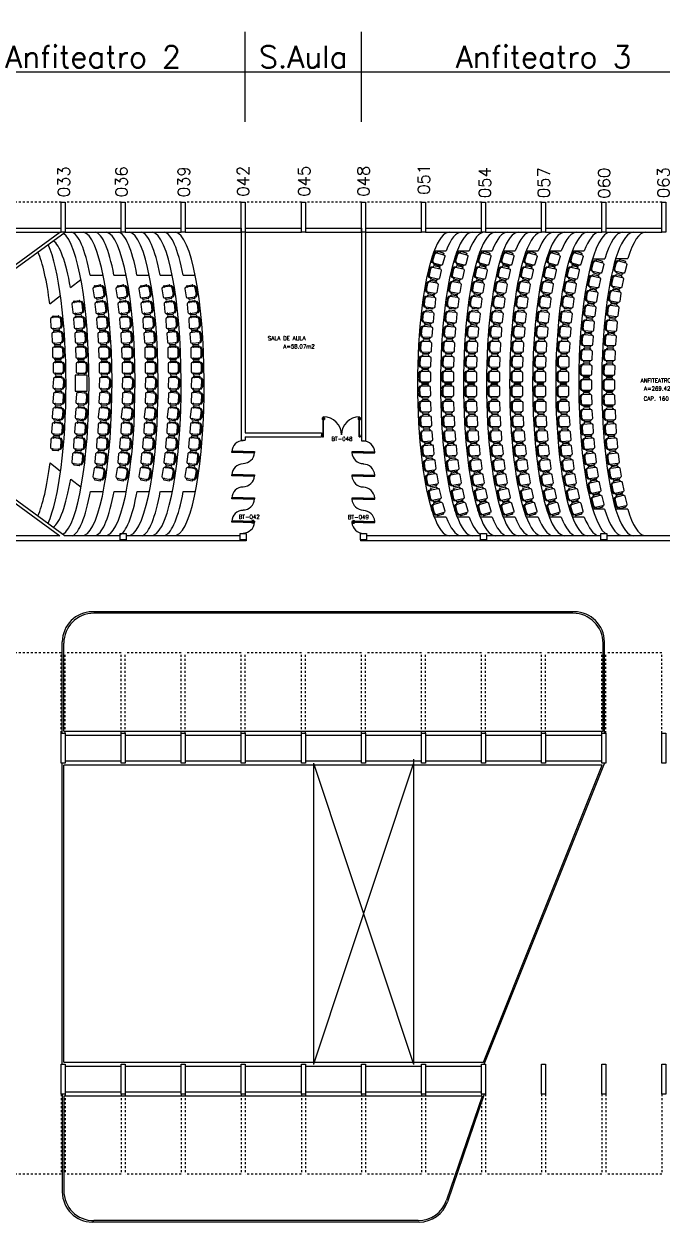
# Model space of a CAD drawing. Extents: x -250 to -5, y 354 to 449.
# Drawn here: x -205.5 to -173.7, y 388.5 to 448.3 of the extents above; entities that cross this region are included whole.
import ezdxf
from ezdxf.enums import TextEntityAlignment as Align

# ---------------------------------------------------------------- set-up
doc = ezdxf.new("R2010")
doc.units = 0
doc.header["$LTSCALE"] = 0.02
doc.header["$MEASUREMENT"] = 0
doc.header["$PDMODE"] = 98
doc.linetypes.add('HIDDEN2', pattern=[0.1875, 0.125, -0.0625])
doc.layers.get('0').update_dxf_attribs({"linetype": 'CONTINUOUS'})
doc.layers.get('DEFPOINTS').update_dxf_attribs({"linetype": 'CONTINUOUS'})
for name, color, linetype in [('ALV', 2, 'CONTINUOUS'), ('ESQ', 2, 'CONTINUOUS'), ('ESTR', 3, 'CONTINUOUS'), ('LAYOUT-ANF', 1, 'CONTINUOUS'), ('NOPILAR1', 2, 'CONTINUOUS'), ('PISO', 1, 'CONTINUOUS'), ('PROJ', 1, 'HIDDEN2'), ('TEXTO', 2, 'CONTINUOUS'), ('TEXTO-CENTRO-CUSTO', 2, 'CONTINUOUS'), ('TEXTO-ENDEREÇO', 2, 'CONTINUOUS'), ('ÁREA', 2, 'CONTINUOUS')]:
    doc.layers.add(name, color=color, linetype=linetype)
doc.styles.add('1', font='romans.shx')
doc.styles.add('NOPILAR', font='simplex.shx', dxfattribs={"height": 0.6})
doc.styles.add('UNB-100', font='simplex.shx', dxfattribs={"height": 0.2})
doc.styles.add('UNB-100-1', font='simplex.shx', dxfattribs={"height": 0.2})
doc.dimstyles.new('1-600', dxfattribs={"dimtxt": 1.1, "dimasz": 2.5, "dimexe": 2, "dimexo": 4, "dimgap": 0.2, "dimtad": 1, "dimdec": 0, "dimzin": 4, "dimdsep": 46, "dimlunit": 6, "dimtxsty": '1', "dimblk1": 'NONE', "dimblk2": 'NONE', "dimsah": 1, "dimcen": 0, "dimclrd": 2, "dimclre": 2, "dimclrt": 2, "dimadec": 0, "dimazin": 0, "dimtfac": 1, "dimtdec": 0, "dimtmove": 2, "dimatfit": 3, "dimldrblk": 'NONE', "dimfxl": 0, "dimtolj": 1, "dimtzin": 0, "dimarcsym": 0})

# ---------------------------------------------------------------- blocks, each defined once
blk = doc.blocks.new('PILB-TTS')
blk.add_lwpolyline([(-0.3, 0.306), (0, 0.306), (0, 0), (-0.3, 0)], close=True)
blk = doc.blocks.new('PTDP-TTS')
at = {"color": 2}
for p, q in [((0.084, 0.9), (0.115, 0.9)), ((0.084, -0.1), (0.084, 0.9)), ((0.114, -0.1), (0.114, 0.9)), ((1.884, 0.9), (1.914, 0.9)), ((1.884, -0.1), (1.884, 0.9)), ((1.914, -0.1), (1.914, 0.9)), ((0.084, -0.1), (0.115, -0.1)), ((1.885, -0.101), (1.915, -0.101))]:
    blk.add_line(p, q, dxfattribs=at)
at = {"color": 1}
for centre, radius, start, end in [((0.114, 0.006), 0.892, 0, 90), ((1.899, 0.006), 0.892, 90, 180), ((0.098, 0), 0.098, 180, 270), ((1.896, -0.001), 0.0991, 271.7192, 0)]:
    blk.add_arc(centre, radius, start, end, dxfattribs=at)
at = {"layer": 'ESQ', "color": 1}
for p, q in [((0.044, 0.86), (0.044, 0.77)), ((0.044, 0.86), (0.084, 0.86)), ((0.054, 0.77), (0.044, 0.77)), ((0.054, 0.85), (0.054, 0.77)), ((0.054, 0.85), (0.084, 0.85)), ((0.154, 0.86), (0.114, 0.86)), ((0.144, 0.85), (0.114, 0.85)), ((0.144, 0.85), (0.144, 0.77)), ((0.144, 0.77), (0.154, 0.77)), ((0.154, 0.86), (0.154, 0.77))]:
    blk.add_line(p, q, dxfattribs=at)
blk = doc.blocks.new('*D48')
at = {"color": 2, "linetype": 'ByBlock', "transparency": 16777216}
for p, q in [((-199.088, 433.655), (-199.088, 438.155)), ((-183.888, 433.655), (-183.888, 438.155)), ((-199.088, 436.155), (-183.888, 436.155))]:
    blk.add_line(p, q, dxfattribs=at)
at = {"layer": 'DEFPOINTS', "color": 0, "linetype": 'ByBlock', "transparency": 16777216}
for p in [(-183.888, 436.155), (-199.088, 429.655), (-183.888, 429.655)]:
    blk.add_point(p, dxfattribs=at)
at = {"color": 2, "linetype": 'ByBlock', "transparency": 16777216, "insert": (-191.488, 436.905), "char_height": 1.1, "attachment_point": 5, "style": '1'}
blk.add_mtext('\\A1;Anfiteatro 2', dxfattribs=at)
blk = doc.blocks.new('_NONE')
at = {"color": 0, "linetype": 'ByBlock'}
blk.add_circle((0, 0), 0.25, dxfattribs=at)
blk = doc.blocks.new('*D47')
at = {"color": 2, "linetype": 'ByBlock', "transparency": 16777216}
for p, q in [((-178.088, 433.655), (-178.088, 438.155)), ((-159.888, 433.655), (-159.888, 438.155)), ((-178.088, 436.155), (-159.888, 436.155))]:
    blk.add_line(p, q, dxfattribs=at)
at = {"layer": 'DEFPOINTS', "color": 0, "linetype": 'ByBlock', "transparency": 16777216}
for p in [(-159.888, 436.155), (-178.088, 429.655), (-159.888, 429.655)]:
    blk.add_point(p, dxfattribs=at)
at = {"color": 2, "linetype": 'ByBlock', "transparency": 16777216, "insert": (-168.988, 436.905), "char_height": 1.1, "attachment_point": 5, "style": '1'}
blk.add_mtext('\\A1;Anfiteatro 3', dxfattribs=at)
blk = doc.blocks.new('*D46')
at = {"color": 2, "linetype": 'ByBlock', "transparency": 16777216}
for p, q in [((-183.888, 433.655), (-183.888, 438.155)), ((-178.088, 433.655), (-178.088, 438.155)), ((-183.888, 436.155), (-178.088, 436.155))]:
    blk.add_line(p, q, dxfattribs=at)
at = {"layer": 'DEFPOINTS', "color": 0, "linetype": 'ByBlock', "transparency": 16777216}
for p in [(-178.088, 436.155), (-183.888, 429.655), (-178.088, 429.655)]:
    blk.add_point(p, dxfattribs=at)
at = {"color": 2, "linetype": 'ByBlock', "transparency": 16777216, "insert": (-180.988, 436.905), "char_height": 1.1, "attachment_point": 5, "style": '1'}
blk.add_mtext('\\A1;S.Aula', dxfattribs=at)
blk = doc.blocks.new('CHAIR7')
for p, q in [((0, 9), (0, -9)), ((20, 12), (3, 12)), ((5.125, 15.041986), (17.875, 15.041986)), ((23, -7.440115), (23, 7.440115)), ((3, -12), (20, -12)), ((5.125, -15), (17.875, -15))]:
    blk.add_line(p, q)
for centre, radius, start, end in [((3, 9), 3, 90, 180), ((5.5625, 13.541986), 1.5625, 73.739795, 286.260205), ((17.4375, 13.541986), 1.5625, 253.739795, 106.260205), ((20, 9), 3, 62.415559, 90), ((22.344677, 11.120498), 1.096801, 53.309935, 212.027413), ((4.823592, 0), 19.640192, 327.575753, 32.424247), ((7, 0), 20, 323.130102, 36.869898), ((3, -9), 3, 180, 270), ((5.5625, -13.5), 1.5625, 73.739795, 286.260205), ((17.4375, -13.5), 1.5625, 253.739795, 106.260205), ((20, -9), 3, 270, 297.584441), ((22.344677, -11.120498), 1.096801, 147.972587, 306.690065)]:
    blk.add_arc(centre, radius, start, end)

msp = doc.modelspace()

# ---------------------------------------------------------------- linework, layer by layer
at = {"layer": 'ALV'}
for p, q in [((-206.998, 435.538), (-203.75, 437.903)), ((-206.917, 435.411), (-203.496, 437.903)), ((-206.496, 438.103), (-203.696, 438.103)), ((-206.496, 437.903), (-203.696, 437.903)), ((-203.496, 438.103), (-200.696, 438.103)), ((-203.496, 437.903), (-200.696, 437.903)), ((-200.496, 438.103), (-197.696, 438.103)), ((-200.496, 437.903), (-197.696, 437.903)), ((-197.496, 438.103), (-194.696, 438.103)), ((-197.496, 437.903), (-194.696, 437.903)), ((-194.696, 438.103), (-194.696, 427.522)), ((-194.496, 438.103), (-194.496, 427.89)), ((-194.496, 438.103), (-191.696, 438.103)), ((-194.496, 437.903), (-191.696, 437.903)), ((-191.496, 438.103), (-188.696, 438.103)), ((-191.496, 437.903), (-188.696, 437.903)), ((-188.696, 438.103), (-188.696, 427.496)), ((-188.496, 438.103), (-188.496, 427.496)), ((-188.496, 438.103), (-185.696, 438.103)), ((-188.496, 437.903), (-185.696, 437.903)), ((-185.496, 438.103), (-182.696, 438.103)), ((-185.496, 437.903), (-182.696, 437.903)), ((-182.496, 438.103), (-179.696, 438.103)), ((-182.496, 437.903), (-179.696, 437.903)), ((-179.496, 438.103), (-176.696, 438.103)), ((-179.496, 437.903), (-176.696, 437.903)), ((-176.496, 438.103), (-173.696, 438.103)), ((-176.496, 437.903), (-173.696, 437.903)), ((-194.7, 427.52), (-194.5, 427.52)), ((-194.496, 427.89), (-190.683, 427.89)), ((-194.496, 427.69), (-194.496, 427.522)), ((-194.496, 427.69), (-190.683, 427.69)), ((-190.683, 427.89), (-190.683, 427.69)), ((-188.696, 427.496), (-188.496, 427.496)), ((-206.976, 425.112), (-203.75, 422.763)), ((-206.891, 425.236), (-203.496, 422.763)), ((-203.75, 422.763), (-206.446, 422.763)), ((-200.746, 422.763), (-203.496, 422.763)), ((-194.746, 422.763), (-200.446, 422.763)), ((-182.746, 422.763), (-188.446, 422.763)), ((-176.746, 422.763), (-182.446, 422.763)), ((-170.746, 422.763), (-176.446, 422.763)), ((-200.595, 422.513), (-206.594, 422.513)), ((-194.446, 422.513), (-200.594, 422.513)), ((-194.446, 422.562), (-194.446, 422.513)), ((-188.746, 422.562), (-188.746, 422.513)), ((-182.595, 422.513), (-188.746, 422.513)), ((-176.595, 422.513), (-182.594, 422.513)), ((-170.595, 422.513), (-176.594, 422.513))]:
    msp.add_line(p, q, dxfattribs=at)
at = {"layer": 'ESQ'}
for p, q in [((-188.853, 428.65), (-188.813, 428.65)), ((-188.853, 428.65), (-188.853, 428.56)), ((-188.843, 428.64), (-188.813, 428.64)), ((-188.843, 428.64), (-188.843, 428.56)), ((-188.743, 428.65), (-188.783, 428.65)), ((-188.753, 428.64), (-188.783, 428.64)), ((-188.753, 428.64), (-188.753, 428.56)), ((-188.743, 428.65), (-188.743, 428.56)), ((-188.843, 428.56), (-188.853, 428.56)), ((-188.753, 428.56), (-188.743, 428.56)), ((-194.601, 426.96), (-195.171, 426.96)), ((-195.171, 426.91), (-195.171, 426.96)), ((-194.601, 426.91), (-195.171, 426.91)), ((-194.604, 426.961), (-194.034, 426.961)), ((-194.604, 426.911), (-194.034, 426.911)), ((-194.034, 426.961), (-194.034, 426.911)), ((-188.599, 426.95), (-189.169, 426.95)), ((-189.169, 426.95), (-189.169, 426.9)), ((-188.599, 426.9), (-189.169, 426.9)), ((-188.602, 426.949), (-188.032, 426.949)), ((-188.602, 426.899), (-188.032, 426.899)), ((-188.032, 426.899), (-188.032, 426.949)), ((-195.171, 425.749), (-195.171, 425.8)), ((-194.601, 425.799), (-195.171, 425.799)), ((-194.601, 425.749), (-195.171, 425.749)), ((-194.604, 425.801), (-194.034, 425.801)), ((-194.604, 425.751), (-194.034, 425.751)), ((-194.034, 425.801), (-194.034, 425.751)), ((-188.599, 425.789), (-189.169, 425.789)), ((-189.169, 425.789), (-189.169, 425.739)), ((-188.599, 425.739), (-189.169, 425.739)), ((-188.602, 425.788), (-188.032, 425.788)), ((-188.602, 425.738), (-188.032, 425.738)), ((-188.032, 425.738), (-188.032, 425.788)), ((-195.171, 424.593), (-195.171, 424.643)), ((-194.601, 424.643), (-195.171, 424.643)), ((-194.601, 424.593), (-195.171, 424.593)), ((-194.604, 424.644), (-194.034, 424.644)), ((-194.604, 424.594), (-194.034, 424.594)), ((-194.034, 424.644), (-194.034, 424.594)), ((-188.599, 424.633), (-189.169, 424.633)), ((-189.169, 424.633), (-189.169, 424.583)), ((-188.599, 424.583), (-189.169, 424.583)), ((-188.602, 424.631), (-188.032, 424.631)), ((-188.602, 424.581), (-188.032, 424.581)), ((-188.032, 424.581), (-188.032, 424.631)), ((-195.171, 423.433), (-195.171, 423.483)), ((-194.601, 423.483), (-195.171, 423.483)), ((-194.601, 423.433), (-195.171, 423.433)), ((-194.604, 423.485), (-194.034, 423.485)), ((-194.604, 423.435), (-194.034, 423.435)), ((-194.074, 423.525), (-194.164, 423.525)), ((-194.164, 423.515), (-194.164, 423.524)), ((-194.084, 423.515), (-194.164, 423.515)), ((-194.084, 423.404), (-194.164, 423.404)), ((-194.164, 423.404), (-194.164, 423.395)), ((-194.074, 423.394), (-194.164, 423.394)), ((-194.084, 423.515), (-194.084, 423.485)), ((-194.084, 423.404), (-194.084, 423.435)), ((-194.074, 423.525), (-194.074, 423.485)), ((-194.074, 423.394), (-194.074, 423.435)), ((-194.034, 423.485), (-194.034, 423.435)), ((-188.599, 423.473), (-189.169, 423.473)), ((-189.169, 423.473), (-189.169, 423.423)), ((-188.599, 423.423), (-189.169, 423.423)), ((-189.13, 423.513), (-189.13, 423.473)), ((-189.13, 423.513), (-189.04, 423.513)), ((-189.13, 423.383), (-189.13, 423.423)), ((-189.13, 423.383), (-189.04, 423.383)), ((-189.12, 423.503), (-189.12, 423.473)), ((-189.12, 423.503), (-189.04, 423.503)), ((-189.12, 423.393), (-189.12, 423.423)), ((-189.12, 423.393), (-189.04, 423.393)), ((-189.04, 423.503), (-189.04, 423.513)), ((-189.04, 423.393), (-189.04, 423.383)), ((-188.602, 423.472), (-188.032, 423.472)), ((-188.602, 423.422), (-188.032, 423.422)), ((-188.032, 423.422), (-188.032, 423.472))]:
    msp.add_line(p, q, dxfattribs=at)
for centre, radius, start, end in [((-194.601, 426.934), 0.569, 89.24317, 179.24317), ((-188.602, 426.923), 0.569, 0.75683, 90.75683), ((-194.605, 426.938), 0.571, 269.72032, 357.27387), ((-188.598, 426.927), 0.571, 182.72613, 270.27968), ((-194.6, 425.772), 0.571, 89.72032, 177.27387), ((-188.604, 425.761), 0.571, 2.72613, 90.27968), ((-194.605, 425.778), 0.571, 269.72032, 357.27387), ((-188.598, 425.766), 0.571, 182.72613, 270.27968), ((-194.6, 424.616), 0.571, 89.72032, 177.27387), ((-188.604, 424.604), 0.571, 2.72613, 90.27968), ((-194.605, 424.621), 0.571, 269.72032, 357.27387), ((-188.598, 424.61), 0.571, 182.72613, 270.27968), ((-194.6, 423.456), 0.571, 89.72032, 177.27387), ((-188.604, 423.445), 0.571, 2.72613, 90.27968), ((-194.605, 423.462), 0.571, 269.72032, 357.27387), ((-188.598, 423.45), 0.571, 182.72613, 270.27968)]:
    msp.add_arc(centre, radius, start, end, dxfattribs=at)
at = {"layer": 'ESTR'}
for points in [[(-203.496, 439.403), (-203.496, 437.903), (-203.696, 437.903), (-203.696, 439.403)], [(-200.496, 439.403), (-200.496, 437.903), (-200.696, 437.903), (-200.696, 439.403)], [(-197.496, 439.403), (-197.496, 437.903), (-197.696, 437.903), (-197.696, 439.403)], [(-194.496, 439.403), (-194.496, 437.903), (-194.696, 437.903), (-194.696, 439.403)], [(-191.496, 439.403), (-191.496, 437.903), (-191.696, 437.903), (-191.696, 439.403)], [(-188.496, 439.403), (-188.496, 437.903), (-188.696, 437.903), (-188.696, 439.403)], [(-185.496, 439.403), (-185.496, 437.903), (-185.696, 437.903), (-185.696, 439.403)], [(-182.496, 439.403), (-182.496, 437.903), (-182.696, 437.903), (-182.696, 439.403)], [(-179.496, 439.403), (-179.496, 437.903), (-179.696, 437.903), (-179.696, 439.403)], [(-176.496, 439.403), (-176.496, 437.903), (-176.696, 437.903), (-176.696, 439.403)], [(-173.496, 439.403), (-173.496, 437.903), (-173.696, 437.903), (-173.696, 439.403)], [(-203.496, 412.912), (-203.496, 411.412), (-203.696, 411.412), (-203.696, 412.912)], [(-200.496, 412.912), (-200.496, 411.412), (-200.696, 411.412), (-200.696, 412.912)], [(-197.496, 412.912), (-197.496, 411.412), (-197.696, 411.412), (-197.696, 412.912)], [(-194.496, 412.912), (-194.496, 411.412), (-194.696, 411.412), (-194.696, 412.912)], [(-191.496, 412.912), (-191.496, 411.412), (-191.696, 411.412), (-191.696, 412.912)], [(-188.496, 412.912), (-188.496, 411.412), (-188.696, 411.412), (-188.696, 412.912)], [(-185.496, 412.912), (-185.496, 411.412), (-185.696, 411.412), (-185.696, 412.912)], [(-182.496, 412.912), (-182.496, 411.412), (-182.696, 411.412), (-182.696, 412.912)], [(-179.496, 412.912), (-179.496, 411.412), (-179.696, 411.412), (-179.696, 412.912)], [(-176.496, 412.912), (-176.496, 411.412), (-176.696, 411.412), (-176.696, 412.912)], [(-173.496, 412.912), (-173.496, 411.412), (-173.696, 411.412), (-173.696, 412.912)], [(-203.496, 396.402), (-203.496, 394.902), (-203.696, 394.902), (-203.696, 396.402)], [(-200.496, 396.402), (-200.496, 394.902), (-200.696, 394.902), (-200.696, 396.402)], [(-197.496, 396.402), (-197.496, 394.902), (-197.696, 394.902), (-197.696, 396.402)], [(-194.496, 396.402), (-194.496, 394.902), (-194.696, 394.902), (-194.696, 396.402)], [(-191.496, 396.402), (-191.496, 394.902), (-191.696, 394.902), (-191.696, 396.402)], [(-188.496, 396.402), (-188.496, 394.902), (-188.696, 394.902), (-188.696, 396.402)], [(-185.496, 396.402), (-185.496, 394.902), (-185.696, 394.902), (-185.696, 396.402)], [(-182.496, 396.402), (-182.496, 394.902), (-182.696, 394.902), (-182.696, 396.402)], [(-179.496, 396.402), (-179.496, 394.902), (-179.696, 394.902), (-179.696, 396.402)], [(-176.496, 396.402), (-176.496, 394.902), (-176.696, 394.902), (-176.696, 396.402)], [(-173.496, 396.402), (-173.496, 394.902), (-173.696, 394.902), (-173.696, 396.402)]]:
    msp.add_lwpolyline(points, close=True, dxfattribs=at)
at = {"layer": 'LAYOUT-ANF'}
for p, q in [((-185.066, 436.969), (-184.466, 436.969)), ((-183.916, 436.969), (-183.316, 436.969)), ((-182.766, 436.969), (-182.166, 436.969)), ((-181.616, 436.969), (-181.016, 436.969)), ((-180.466, 436.969), (-179.866, 436.969)), ((-179.316, 436.969), (-178.716, 436.969)), ((-178.166, 436.969), (-177.568, 436.969)), ((-177.148, 436.58), (-176.548, 436.58)), ((-175.998, 436.584), (-175.398, 436.584)), ((-203.226, 435.14), (-202.703, 435.549)), ((-202.247, 435.762), (-201.594, 435.762)), ((-201.053, 435.762), (-200.444, 435.762)), ((-199.903, 435.762), (-199.294, 435.762)), ((-198.753, 435.762), (-198.144, 435.762)), ((-197.603, 435.762), (-196.994, 435.762)), ((-204.255, 434.338), (-203.725, 434.753)), ((-204.246, 426.391), (-203.717, 425.977)), ((-203.214, 425.587), (-202.694, 425.179)), ((-202.231, 424.974), (-201.582, 424.974)), ((-201.043, 424.974), (-200.432, 424.974)), ((-199.893, 424.974), (-199.282, 424.974)), ((-198.737, 424.974), (-198.132, 424.974)), ((-197.593, 424.974), (-196.982, 424.974)), ((-176.551, 424.082), (-177.149, 424.082)), ((-175.4, 424.082), (-175.998, 424.082)), ((-184.466, 423.692), (-185.064, 423.692)), ((-183.316, 423.692), (-183.914, 423.692)), ((-182.166, 423.692), (-182.764, 423.692)), ((-181.016, 423.692), (-181.614, 423.692)), ((-179.866, 423.692), (-180.464, 423.692)), ((-178.716, 423.692), (-179.314, 423.692)), ((-177.566, 423.692), (-178.164, 423.692))]:
    msp.add_line(p, q, dxfattribs=at)
msp.add_lwpolyline([(-202.997, 429.978), (-202.397, 429.978), (-202.397, 430.778), (-202.997, 430.778), (-202.997, 430.377)], close=True, dxfattribs=at)
for centre, major_axis, ratio, start_param, end_param in [((-203.774, 430.339), (0, 7.568), 0.195106, 3.267626, 6.151815), ((-203.224, 430.339), (0, 7.57), 0.184971, 5.511046, 6.245283), ((-202.624, 430.339), (0, 7.568), 0.195106, 3.210155, 6.252993), ((-202.03, 430.339), (0, 7.57), 0.184982, 5.511046, 6.245283), ((-201.474, 430.339), (0, 7.568), 0.195106, 3.210155, 6.252992), ((-200.88, 430.339), (0, 7.57), 0.184995, 5.511046, 6.245282), ((-200.324, 430.339), (0, 7.568), 0.195106, 3.210155, 6.252992), ((-199.73, 430.339), (0, 7.57), 0.185009, 5.511046, 6.245282), ((-199.174, 430.339), (0, 7.568), 0.195106, 3.210155, 6.252992), ((-198.58, 430.339), (0, 7.57), 0.185024, 5.511046, 6.245282), ((-198.024, 430.339), (0, 7.568), 0.195106, 3.210155, 6.252992), ((-184.296, 430.333), (0, 7.57), 0.211365, 0, 3.141593), ((-183.146, 430.333), (0, 7.57), 0.211365, 0, 3.141593), ((-183.696, 430.333), (0, 7.57), 0.211365, 0, 0.502167), ((-181.996, 430.333), (0, 7.57), 0.211365, 0, 3.141593), ((-182.546, 430.333), (0, 7.57), 0.211365, 0, 0.502167), ((-180.846, 430.333), (0, 7.57), 0.211365, 0, 3.141593), ((-181.396, 430.333), (0, 7.57), 0.211365, 0, 0.502167), ((-179.695, 430.333), (0, 7.57), 0.211365, 0, 3.141593), ((-180.246, 430.333), (0, 7.57), 0.211365, 0, 0.502167), ((-178.546, 430.333), (0, -7.57), 0.211365, 3.141593, 6.283185), ((-179.095, 430.333), (0, 7.57), 0.211365, 0, 0.502167), ((-177.396, 430.333), (0, 7.57), 0.211365, 0, 3.141593), ((-177.946, 430.333), (0, 7.57), 0.211365, 0, 0.502167), ((-176.246, 430.329), (-0.005, 7.574), 0.211196, -0.003207, 2.969125), ((-176.796, 430.339), (0, 7.57), 0.211365, 0.04066, 0.503882), ((-175.096, 430.333), (0, 7.57), 0.211365, 0, 3.141593), ((-175.646, 430.329), (0.004, 7.574), 0.211786, 0.002622, 0.600156), ((-174.496, 430.333), (0, 7.57), 0.211365, 0, 0.599256), ((-204.924, 430.339), (0, 7.568), 0.195106, 3.545792, 5.876249), ((-204.248, 429.963), (0, 7.57), 0.184962, 5.46535, 6.1626), ((-205.398, 429.963), (0, 7.57), 0.184954, 5.328507, 5.877921), ((-205.396, 430.709), (0, 7.57), 0.184954, 3.545146, 4.10543), ((-204.244, 430.711), (0, 7.57), 0.184962, 3.257045, 3.968862), ((-203.223, 430.315), (0, 7.57), 0.184971, 3.210172, 3.929078), ((-202.031, 430.339), (0, 7.57), 0.184982, 3.213879, 3.924737), ((-200.881, 430.339), (0, 7.57), 0.184995, 3.213879, 3.924737), ((-199.73, 430.315), (0, 7.57), 0.185009, 3.210172, 3.929078), ((-198.581, 430.339), (0, 7.57), 0.185024, 3.213879, 3.924737), ((-175.647, 430.328), (0, 7.57), 0.211365, 2.541068, 3.103946), ((-174.496, 430.328), (0, 7.57), 0.211365, 2.541068, 3.103946), ((-183.696, 430.328), (0, 7.57), 0.211365, 2.639448, 3.103949), ((-182.546, 430.328), (0, 7.57), 0.211365, 2.639448, 3.016386), ((-181.396, 430.328), (0, 7.57), 0.211365, 2.639448, 3.103948), ((-180.246, 430.328), (0, 7.57), 0.211365, 2.639448, 3.103948), ((-179.096, 430.328), (0, 7.57), 0.211365, 2.639448, 3.103948), ((-177.946, 430.328), (0, 7.57), 0.211365, 2.639448, 3.103947), ((-176.796, 430.328), (0, 7.57), 0.211365, 2.639448, 3.103947)]:
    msp.add_ellipse(centre, major_axis=major_axis, ratio=ratio, start_param=start_param, end_param=end_param, dxfattribs=at)
at = {"layer": 'PISO'}
for p, q in [((-178.061, 418.963), (-202.131, 418.963)), ((-178.131, 418.893), (-202.061, 418.893)), ((-203.631, 412.912), (-203.631, 417.463)), ((-203.561, 413.012), (-203.561, 417.393)), ((-176.631, 413.012), (-176.631, 417.393)), ((-176.561, 412.912), (-176.561, 417.463)), ((-203.631, 396.402), (-203.631, 411.393)), ((-203.561, 396.502), (-203.561, 411.312)), ((-191.096, 411.412), (-191.096, 396.379)), ((-186.096, 411.412), (-191.096, 396.402)), ((-191.096, 411.412), (-186.096, 396.402)), ((-186.096, 411.612), (-186.096, 396.379)), ((-182.593, 396.502), (-176.673, 411.312)), ((-182.563, 396.389), (-176.563, 411.399)), ((-203.631, 394.902), (-203.631, 390.018)), ((-203.561, 394.802), (-203.561, 390.088)), ((-182.667, 394.802), (-184.449, 389.602)), ((-182.563, 394.89), (-184.399, 389.532)), ((-185.868, 388.588), (-202.061, 388.588)), ((-185.818, 388.518), (-202.131, 388.518))]:
    msp.add_line(p, q, dxfattribs=at)
at = {"layer": 'PISO', "color": 1}
for p, q in [((-203.561, 413.012), (-176.631, 413.012)), ((-203.496, 412.812), (-200.696, 412.812)), ((-200.496, 412.812), (-197.696, 412.812)), ((-197.496, 412.812), (-194.696, 412.812)), ((-194.496, 412.812), (-191.696, 412.812)), ((-191.496, 412.812), (-188.696, 412.812)), ((-188.496, 412.812), (-185.696, 412.812)), ((-185.496, 412.812), (-182.696, 412.812)), ((-182.496, 412.812), (-179.696, 412.812)), ((-179.496, 412.812), (-176.696, 412.812)), ((-176.673, 411.312), (-203.561, 411.312)), ((-200.696, 411.512), (-203.496, 411.512)), ((-197.696, 411.512), (-200.496, 411.512)), ((-194.696, 411.512), (-197.496, 411.512)), ((-191.696, 411.512), (-194.496, 411.512)), ((-188.696, 411.512), (-191.496, 411.512)), ((-185.696, 411.512), (-188.496, 411.512)), ((-182.696, 411.512), (-185.496, 411.512)), ((-179.696, 411.512), (-182.496, 411.512)), ((-176.696, 411.512), (-179.496, 411.512)), ((-203.561, 396.502), (-182.593, 396.502)), ((-203.496, 396.302), (-200.696, 396.302)), ((-200.496, 396.302), (-197.696, 396.302)), ((-197.496, 396.302), (-194.696, 396.302)), ((-194.496, 396.302), (-191.696, 396.302)), ((-191.496, 396.302), (-188.696, 396.302)), ((-188.496, 396.302), (-185.696, 396.302)), ((-185.496, 396.302), (-182.696, 396.302)), ((-182.667, 394.802), (-203.561, 394.802)), ((-200.696, 395.002), (-203.496, 395.002)), ((-197.696, 395.002), (-200.496, 395.002)), ((-194.696, 395.002), (-197.496, 395.002)), ((-191.696, 395.002), (-194.496, 395.002)), ((-188.696, 395.002), (-191.496, 395.002)), ((-185.696, 395.002), (-188.496, 395.002)), ((-182.696, 395.002), (-185.496, 395.002))]:
    msp.add_line(p, q, dxfattribs=at)
at = {"layer": 'PISO'}
for centre, start, end in [((-202.131, 417.463), 90, 180), ((-202.061, 417.393), 90, 180), ((-178.131, 417.393), 0, 90), ((-178.061, 417.463), 0, 90), ((-202.131, 390.018), 180, 270), ((-202.061, 390.088), 180, 270), ((-185.868, 390.088), 270, 341.0822), ((-185.818, 390.018), 270, 341.0822)]:
    msp.add_arc(centre, 1.5, start, end, dxfattribs=at)
at = {"layer": 'PROJ'}
for p, q in [((-203.696, 439.403), (-206.496, 439.403)), ((-200.696, 439.403), (-203.496, 439.403)), ((-197.696, 439.403), (-200.496, 439.403)), ((-194.696, 439.403), (-197.496, 439.403)), ((-191.696, 439.403), (-194.496, 439.403)), ((-188.696, 439.403), (-191.496, 439.403)), ((-185.696, 439.403), (-188.496, 439.403)), ((-182.696, 439.403), (-185.496, 439.403)), ((-179.696, 439.403), (-182.496, 439.403)), ((-176.696, 439.403), (-179.496, 439.403)), ((-173.696, 439.403), (-176.496, 439.403)), ((-203.696, 416.912), (-206.496, 416.912)), ((-203.696, 412.912), (-203.696, 416.912)), ((-203.496, 412.912), (-203.496, 416.912)), ((-200.696, 416.912), (-203.496, 416.912)), ((-200.696, 412.912), (-200.696, 416.912)), ((-197.696, 416.912), (-200.496, 416.912)), ((-200.496, 412.912), (-200.496, 416.912)), ((-197.696, 412.912), (-197.696, 416.912)), ((-197.496, 412.912), (-197.496, 416.912)), ((-194.696, 416.912), (-197.496, 416.912)), ((-194.696, 412.912), (-194.696, 416.912)), ((-191.696, 416.912), (-194.496, 416.912)), ((-194.496, 412.912), (-194.496, 416.912)), ((-191.696, 412.912), (-191.696, 416.912)), ((-191.496, 412.912), (-191.496, 416.912)), ((-188.696, 416.912), (-191.496, 416.912)), ((-188.696, 412.912), (-188.696, 416.912)), ((-185.696, 416.912), (-188.496, 416.912)), ((-188.496, 412.912), (-188.496, 416.912)), ((-185.696, 412.912), (-185.696, 416.912)), ((-185.496, 412.912), (-185.496, 416.912)), ((-182.696, 416.912), (-185.496, 416.912)), ((-182.696, 412.912), (-182.696, 416.912)), ((-179.696, 416.912), (-182.496, 416.912)), ((-182.496, 412.912), (-182.496, 416.912)), ((-179.696, 412.912), (-179.696, 416.912)), ((-179.496, 412.912), (-179.496, 416.912)), ((-176.696, 416.912), (-179.496, 416.912)), ((-176.696, 412.912), (-176.696, 416.912)), ((-173.696, 416.912), (-176.496, 416.912)), ((-176.496, 412.912), (-176.496, 416.912)), ((-173.696, 412.912), (-173.696, 416.912)), ((-203.696, 394.902), (-203.696, 390.902)), ((-203.496, 394.902), (-203.496, 390.902)), ((-200.696, 394.902), (-200.696, 390.902)), ((-200.496, 394.902), (-200.496, 390.902)), ((-197.696, 394.902), (-197.696, 390.902)), ((-197.496, 394.902), (-197.496, 390.902)), ((-194.696, 394.902), (-194.696, 390.902)), ((-194.496, 394.902), (-194.496, 390.902)), ((-191.696, 394.902), (-191.696, 390.902)), ((-191.496, 394.902), (-191.496, 390.902)), ((-188.696, 394.902), (-188.696, 390.902)), ((-188.496, 394.902), (-188.496, 390.902)), ((-185.696, 394.902), (-185.696, 390.902)), ((-185.496, 394.902), (-185.496, 390.902)), ((-182.696, 394.902), (-182.696, 390.902)), ((-182.496, 394.902), (-182.496, 390.902)), ((-179.696, 394.902), (-179.696, 390.902)), ((-179.496, 394.902), (-179.496, 390.902)), ((-176.696, 394.902), (-176.696, 390.902)), ((-176.496, 394.902), (-176.496, 390.902)), ((-173.696, 394.902), (-173.696, 390.902)), ((-203.696, 390.902), (-206.496, 390.902)), ((-200.696, 390.902), (-203.496, 390.902)), ((-197.696, 390.902), (-200.496, 390.902)), ((-194.696, 390.902), (-197.496, 390.902)), ((-191.696, 390.902), (-194.496, 390.902)), ((-188.696, 390.902), (-191.496, 390.902)), ((-185.696, 390.902), (-188.496, 390.902)), ((-182.696, 390.902), (-185.496, 390.902)), ((-179.696, 390.902), (-182.496, 390.902)), ((-176.696, 390.902), (-179.496, 390.902)), ((-173.696, 390.902), (-176.496, 390.902))]:
    msp.add_line(p, q, dxfattribs=at)

# ---------------------------------------------------------------- block references
at = {"layer": 'ESQ', "rotation": 359.9999999999999}
msp.add_blockref('PTDP-TTS', (-190.698, 427.79), dxfattribs=at)
at = {"layer": 'ESTR', "color": 7}
for p in [(-200.446, 422.562), (-194.446, 422.562), (-188.446, 422.562), (-182.446, 422.562), (-176.446, 422.562)]:
    msp.add_blockref('PILB-TTS', p, dxfattribs=at)
at = {"layer": 'LAYOUT-ANF', "extrusion": (0, 0, -1), "zscale": -0.0225}
for p, xscale, yscale, rotation in [((184.584, 436.499), 0.0225, 0.0225, 15.9890646501952), ((183.434, 436.499), 0.0225, 0.0225, 15.9890646501952), ((182.284, 436.499), 0.0225, 0.0225, 15.9890646501952), ((181.134, 436.499), 0.0225, 0.0225, 15.9890646501952), ((179.984, 436.499), 0.0225, 0.0225, 15.9890646501952), ((178.834, 436.499), 0.0225, 0.0225, 15.9890646501952), ((177.684, 436.499), 0.0225, 0.0225, 15.9890646501952), ((176.643, 436.101), 0.0225, 0.0225, 13.69263376852754), ((175.493, 436.101), 0.0225, 0.0225, 13.69263376852754), ((184.761, 435.803), 0.0225, 0.0225, 12.47990207563066), ((183.611, 435.803), 0.0225, 0.0225, 12.47990207563066), ((182.461, 435.803), 0.0225, 0.0225, 12.47990207563066), ((181.311, 435.803), 0.0225, 0.0225, 12.47990207563066), ((180.16, 435.803), 0.0225, 0.0225, 12.47990207563066), ((179.011, 435.803), 0.0225, 0.0225, 12.47990207563066), ((177.861, 435.803), 0.0225, 0.0225, 12.47990207563066), ((176.8, 435.374), 0.0225, 0.0225, 10.70026064987909), ((175.65, 435.374), 0.0225, 0.0225, 10.70026064987909), ((184.901, 435.098), 0.0225, 0.0225, 9.5398062497012), ((183.75, 435.098), 0.0225, 0.0225, 9.5398062497012), ((182.6, 435.098), 0.0225, 0.0225, 9.5398062497012), ((181.45, 435.098), 0.0225, 0.0225, 9.5398062497012), ((180.3, 435.098), 0.0225, 0.0225, 9.5398062497012), ((179.15, 435.098), 0.0225, 0.0225, 9.5398062497012), ((178, 435.098), 0.0225, 0.0225, 9.5398062497012), ((185.011, 434.382), 0.0225, 0.0225, 6.40833883209181), ((183.858, 434.38), 0.0225, 0.0225, 7.442387854509353), ((182.708, 434.38), 0.0225, 0.0225, 7.442387854509353), ((181.558, 434.38), 0.0225, 0.0225, 7.442387854509353), ((180.407, 434.38), 0.0225, 0.0225, 7.442387854509353), ((179.258, 434.38), 0.0225, 0.0225, 7.442387854509353), ((178.108, 434.38), 0.0225, 0.0225, 7.442387854509353), ((176.919, 434.655), 0.02250000000000001, 0.02250000000000001, 8.551827069515795), ((175.769, 434.655), 0.02250000000000001, 0.02250000000000001, 8.551827069515795), ((185.095, 433.635), 0.0225, 0.0225, 5.786364663626077), ((183.945, 433.635), 0.0225, 0.0225, 5.786364663626077), ((182.795, 433.635), 0.0225, 0.0225, 5.786364663626077), ((181.645, 433.635), 0.0225, 0.0225, 5.786364663626077), ((180.494, 433.635), 0.0225, 0.0225, 5.786364663626077), ((179.345, 433.635), 0.0225, 0.0225, 5.786364663626077), ((178.194, 433.635), 0.0225, 0.0225, 5.786364663626077), ((177.012, 433.939), 0.02250000000000001, 0.02250000000000001, 6.738895846035669), ((175.862, 433.939), 0.02250000000000001, 0.02250000000000001, 6.738895846035669), ((177.086, 433.209), 0.0225, 0.0225, 4.927108236120845), ((175.936, 433.209), 0.0225, 0.0225, 4.927108236120845), ((185.16, 432.908), 0.0225, 0.0225, 4.495159374145652), ((184.01, 432.908), 0.0225, 0.0225, 4.495159374145652), ((182.86, 432.908), 0.0225, 0.0225, 4.495159374145652), ((181.71, 432.908), 0.0225, 0.0225, 4.495159374145652), ((180.56, 432.908), 0.0225, 0.0225, 4.495159374145652), ((179.41, 432.908), 0.0225, 0.0225, 4.495159374145652), ((178.26, 432.908), 0.0225, 0.0225, 4.495159374145652), ((177.139, 432.496), 0.0225, 0.0225, 3.656450123793853), ((175.989, 432.496), 0.0225, 0.0225, 3.656450123793853), ((185.207, 432.172), 0.0225, 0.0225, 3.026281739762217), ((184.057, 432.172), 0.0225, 0.0225, 3.026281739762217), ((182.907, 432.172), 0.0225, 0.0225, 3.026281739762217), ((181.757, 432.172), 0.0225, 0.0225, 3.026281739762217), ((180.607, 432.172), 0.0225, 0.0225, 3.026281739762217), ((179.457, 432.172), 0.0225, 0.0225, 3.026281739762217), ((178.307, 432.172), 0.0225, 0.0225, 3.026281739762217), ((185.24, 431.427), 0.0225, 0.0225, 2.07439288327815), ((184.089, 431.427), 0.0225, 0.0225, 2.07439288327815), ((182.939, 431.427), 0.0225, 0.0225, 2.07439288327815), ((181.789, 431.427), 0.0225, 0.0225, 2.07439288327815), ((180.639, 431.427), 0.0225, 0.0225, 2.07439288327815), ((179.489, 431.427), 0.0225, 0.0225, 2.07439288327815), ((178.339, 431.427), 0.0225, 0.0225, 2.07439288327815), ((177.178, 431.756), 0.02250000000000001, 0.02250000000000001, 2.331584069774729), ((176.028, 431.756), 0.02250000000000001, 0.02250000000000001, 2.331584069774729), ((185.252, 430.691), 0.0225, 0.0225, 0.2420304019745668), ((184.102, 430.691), 0.0225, 0.0225, 0.2420304019745668), ((182.952, 430.691), 0.0225, 0.0225, 0.2420304019745668), ((181.802, 430.691), 0.0225, 0.0225, 0.2420304019745668), ((180.652, 430.691), 0.0225, 0.0225, 0.2420304019745668), ((179.502, 430.691), 0.0225, 0.0225, 0.2420304019745668), ((178.352, 430.691), 0.0225, 0.0225, 0.2420304019745668), ((177.2, 431.021), 0.0225, 0.0225, 0.9422436198333107), ((176.05, 431.021), 0.0225, 0.0225, 0.9422436198333107), ((177.206, 430.282), 0.0225, 0.0225, 0.01212273373371839), ((176.056, 430.282), 0.0225, 0.0225, 0.01212273373371839), ((185.253, 429.97), 0.0225, 0.0225, 359.4359576600927), ((184.103, 429.97), 0.0225, 0.0225, 359.4359576600927), ((182.953, 429.97), 0.0225, 0.0225, 359.4359576600927), ((181.803, 429.97), 0.0225, 0.0225, 359.4359576600927), ((180.653, 429.97), 0.0225, 0.0225, 359.4359576600927), ((179.503, 429.97), 0.0225, 0.0225, 359.4359576600927), ((178.353, 429.97), 0.0225, 0.0225, 359.4359576600927), ((177.197, 429.547), 0.0225, 0.0225, 358.8497693401255), ((176.047, 429.547), 0.0225, 0.0225, 358.8497693401255), ((185.237, 429.212), 0.0225, 0.0225, 358.0227710649577), ((184.087, 429.212), 0.0225, 0.0225, 358.0227710649577), ((182.937, 429.212), 0.0225, 0.0225, 358.0227710649577), ((181.787, 429.212), 0.0225, 0.0225, 358.0227710649577), ((180.637, 429.212), 0.0225, 0.0225, 358.0227710649577), ((179.487, 429.212), 0.0225, 0.0225, 358.0227710649577), ((178.337, 429.212), 0.0225, 0.0225, 358.0227710649577), ((185.207, 428.478), 0.0225, 0.0225, 357.2106946200816), ((184.057, 428.478), 0.0225, 0.0225, 357.2106946200816), ((182.907, 428.478), 0.0225, 0.0225, 357.2106946200816), ((181.757, 428.478), 0.0225, 0.0225, 357.2106946200816), ((180.607, 428.478), 0.0225, 0.0225, 357.2106946200816), ((179.457, 428.478), 0.0225, 0.0225, 357.2106946200816), ((178.307, 428.478), 0.0225, 0.0225, 357.2106946200816), ((177.174, 428.812), 0.0225, 0.0225, 357.4360181941399), ((176.024, 428.812), 0.0225, 0.0225, 357.4360181941399), ((185.159, 427.753), 0.02250000000000001, 0.02250000000000001, 355.6452294769439), ((184.009, 427.753), 0.02250000000000001, 0.02250000000000001, 355.6452294769439), ((182.859, 427.753), 0.02250000000000001, 0.02250000000000001, 355.6452294769439), ((181.709, 427.753), 0.02250000000000001, 0.02250000000000001, 355.6452294769439), ((180.559, 427.753), 0.02250000000000001, 0.02250000000000001, 355.6452294769439), ((179.409, 427.753), 0.02250000000000001, 0.02250000000000001, 355.6452294769439), ((178.259, 427.753), 0.02250000000000001, 0.02250000000000001, 355.6452294769439), ((177.134, 428.091), 0.0225, 0.0225, 356.329301629441), ((175.984, 428.091), 0.0225, 0.0225, 356.329301629441), ((177.079, 427.378), 0.0225, 0.0225, 354.8781177836422), ((175.929, 427.378), 0.0225, 0.0225, 354.8781177836422), ((185.096, 427.04), 0.0225, 0.0225, 354.2140061818273), ((183.946, 427.04), 0.0225, 0.0225, 354.2140061818273), ((182.796, 427.04), 0.0225, 0.0225, 354.2140061818273), ((181.646, 427.04), 0.0225, 0.0225, 354.2140061818273), ((180.496, 427.04), 0.0225, 0.0225, 354.2140061818273), ((179.346, 427.04), 0.0225, 0.0225, 354.2140061818273), ((178.196, 427.04), 0.0225, 0.0225, 354.2140061818273), ((177.002, 426.637), 0.0225, 0.0225, 353.3033347302106), ((175.852, 426.637), 0.0225, 0.0225, 353.3033347302106), ((185.012, 426.312), 0.0225, 0.0225, 352.7920116198879), ((183.862, 426.312), 0.0225, 0.0225, 352.7920116198879), ((182.712, 426.312), 0.0225, 0.0225, 352.7920116198879), ((181.562, 426.312), 0.0225, 0.0225, 352.7920116198879), ((180.412, 426.312), 0.0225, 0.0225, 352.7920116198879), ((179.262, 426.312), 0.0225, 0.0225, 352.7920116198879), ((178.112, 426.312), 0.0225, 0.0225, 352.7920116198879), ((176.906, 425.926), 0.0225, 0.0225, 351.5396026858351), ((175.756, 425.926), 0.0225, 0.0225, 351.5396026858351), ((184.904, 425.603), 0.0225, 0.0225, 350.3209530882381), ((183.754, 425.603), 0.0225, 0.0225, 350.3209530882381), ((182.604, 425.603), 0.0225, 0.0225, 350.3209530882381), ((181.454, 425.603), 0.0225, 0.0225, 350.3209530882381), ((180.304, 425.603), 0.0225, 0.0225, 350.3209530882381), ((179.154, 425.603), 0.0225, 0.0225, 350.3209530882381), ((178.004, 425.603), 0.0225, 0.0225, 350.3209530882381), ((184.763, 424.873), 0.0225, 0.0225, 347.6851585514294), ((183.613, 424.873), 0.0225, 0.0225, 347.6851585514294), ((182.463, 424.873), 0.0225, 0.0225, 347.6851585514294), ((181.313, 424.873), 0.0225, 0.0225, 347.6851585514294), ((180.163, 424.873), 0.0225, 0.0225, 347.6851585514294), ((179.013, 424.873), 0.0225, 0.0225, 347.6851585514294), ((177.863, 424.873), 0.0225, 0.0225, 347.6851585514294), ((176.787, 425.223), 0.0225, 0.0225, 348.8203050194343), ((175.637, 425.223), 0.0225, 0.0225, 348.8203050194343), ((184.591, 424.189), 0.0225, 0.0225, 344.1475306623495), ((183.441, 424.189), 0.0225, 0.0225, 344.1475306623495), ((182.291, 424.189), 0.0225, 0.0225, 344.1475306623495), ((181.141, 424.189), 0.0225, 0.0225, 344.1475306623495), ((179.99, 424.189), 0.0225, 0.0225, 344.1475306623495), ((178.84, 424.189), 0.0225, 0.0225, 344.1475306623495), ((177.69, 424.189), 0.0225, 0.0225, 344.1475306623495), ((176.636, 424.536), 0.0225, 0.0225, 345.4142680549513), ((175.486, 424.536), 0.0225, 0.0225, 345.4142680549513)]:
    msp.add_blockref('CHAIR7', p, dxfattribs=dict(at, xscale=xscale, yscale=yscale, rotation=rotation))
at = {"layer": 'LAYOUT-ANF', "xscale": 0.0225, "yscale": 0.0225, "zscale": 0.0225}
for p, rotation in [((-202.074, 434.877), 9.64132034171812), ((-200.924, 434.877), 9.64132034171812), ((-199.774, 434.877), 9.64132034171812), ((-198.624, 434.877), 9.64132034171812), ((-197.474, 434.877), 9.64132034171812), ((-203.132, 434.114), 6.259458705227479), ((-201.982, 434.114), 6.259458705227479), ((-200.831, 434.114), 6.259458705227479), ((-199.681, 434.114), 6.259458705227479), ((-198.531, 434.114), 6.259458705227479), ((-197.381, 434.114), 6.259458705227479), ((-204.208, 433.371), 3.1538370979872), ((-203.058, 433.371), 3.1538370979872), ((-201.908, 433.371), 3.1538370979872), ((-200.758, 433.371), 3.1538370979872), ((-199.608, 433.371), 3.1538370979872), ((-198.458, 433.371), 3.1538370979872), ((-197.308, 433.371), 3.1538370979872), ((-204.149, 432.633), 3.701065738937519), ((-202.999, 432.633), 3.701065738937519), ((-201.849, 432.633), 3.701065738937519), ((-200.699, 432.633), 3.701065738937519), ((-199.549, 432.633), 3.701065738937519), ((-198.399, 432.633), 3.701065738937519), ((-197.249, 432.633), 3.701065738937519), ((-204.116, 431.893), 0.5531492538378746), ((-202.966, 431.893), 0.5531492538378746), ((-201.816, 431.893), 0.5531492538378746), ((-200.666, 431.893), 0.5531492538378746), ((-199.516, 431.893), 0.5531492538378746), ((-198.366, 431.893), 0.5531492538378746), ((-197.216, 431.893), 0.5531492538378746), ((-204.093, 431.132), 0.5531492538378746), ((-202.943, 431.132), 0.5531492538378746), ((-201.793, 431.132), 0.5531492538378746), ((-200.643, 431.132), 0.5531492538378746), ((-199.493, 431.132), 0.5531492538378746), ((-198.343, 431.132), 0.5531492538378746), ((-197.193, 431.132), 0.5531492538378746), ((-204.088, 430.385), 356.9424236912072), ((-201.788, 430.385), 356.9424236912072), ((-200.638, 430.385), 356.9424236912072), ((-199.488, 430.385), 356.9424236912072), ((-198.338, 430.385), 356.9424236912072), ((-197.188, 430.385), 356.9424236912072), ((-204.09, 429.633), 357.0287746737467), ((-202.94, 429.633), 357.0287746737467), ((-201.79, 429.633), 357.0287746737467), ((-200.64, 429.633), 357.0287746737467), ((-199.49, 429.633), 357.0287746737467), ((-198.34, 429.633), 357.0287746737467), ((-197.19, 429.633), 357.0287746737467), ((-204.122, 428.883), 353.6469116086557), ((-202.972, 428.883), 353.6469116086557), ((-201.822, 428.883), 353.6469116086557), ((-200.672, 428.883), 353.6469116086557), ((-199.522, 428.883), 353.6469116086557), ((-198.372, 428.883), 353.6469116086557), ((-197.222, 428.883), 353.6469116086557), ((-204.152, 428.12), 356.247599452805), ((-203.002, 428.12), 356.247599452805), ((-201.852, 428.12), 356.247599452805), ((-200.702, 428.12), 356.247599452805), ((-199.552, 428.12), 356.247599452805), ((-198.402, 428.12), 356.247599452805), ((-197.252, 428.12), 356.247599452805), ((-204.212, 427.372), 356.7948280937553), ((-203.062, 427.372), 356.7948280937553), ((-201.912, 427.372), 356.7948280937553), ((-200.761, 427.372), 356.7948280937553), ((-199.611, 427.372), 356.7948280937553), ((-198.461, 427.372), 356.7948280937553), ((-197.311, 427.372), 356.7948280937553), ((-203.141, 426.639), 354.1145636051348), ((-201.991, 426.639), 354.1145636051348), ((-200.841, 426.639), 354.1145636051348), ((-199.691, 426.639), 354.1145636051348), ((-198.541, 426.639), 354.1145636051348), ((-197.391, 426.639), 354.1145636051348), ((-202.073, 425.907), 350.390464154517), ((-200.923, 425.907), 350.390464154517), ((-199.773, 425.907), 350.390464154517), ((-198.623, 425.907), 350.390464154517), ((-197.473, 425.907), 350.390464154517)]:
    msp.add_blockref('CHAIR7', p, dxfattribs=dict(at, rotation=rotation))

# ---------------------------------------------------------------- texts
at = {"layer": 'NOPILAR1', "style": 'NOPILAR'}
for s, p in [('033', (-203.257, 439.648)), ('033', (-203.257, 439.648)), ('036', (-200.378, 439.648)), ('036', (-200.378, 439.648)), ('039', (-197.266, 439.648)), ('039', (-197.266, 439.648)), ('042', (-194.301, 439.675)), ('042', (-194.301, 439.675)), ('045', (-191.255, 439.675)), ('045', (-191.255, 439.675)), ('048', (-188.29, 439.675)), ('048', (-188.29, 439.675)), ('051', (-185.278, 439.773)), ('051', (-185.278, 439.773)), ('054', (-182.232, 439.603)), ('054', (-182.232, 439.603)), ('057', (-179.293, 439.603)), ('057', (-179.293, 439.603)), ('060', (-176.274, 439.576)), ('060', (-176.274, 439.576)), ('063', (-173.309, 439.603)), ('063', (-173.309, 439.603))]:
    msp.add_text(s, height=0.6, rotation=90, dxfattribs=at).set_placement(p)
at = {"layer": 'TEXTO', "style": 'UNB-100'}
for s, p in [('SALA DE AULA', (-193.37, 432.51)), ('ANFITEATRO 3', (-174.751, 430.406)), ('CAP. 160', (-174.6, 429.499))]:
    msp.add_text(s, height=0.2, dxfattribs=at).set_placement(p)
at = {"layer": 'TEXTO-ENDEREÇO', "style": 'UNB-100-1'}
for s, p in [('BT-048', (-190.198, 427.489)), ('BT-042', (-194.826, 423.606)), ('BT-049', (-189.377, 423.592))]:
    msp.add_text(s, height=0.2, dxfattribs=at).set_placement(p)
at = {"layer": 'ÁREA', "style": 'UNB-100'}
for s, p in [('A=58.07m2', (-191.81, 432.105)), ('A=269.42m2', (-173.713, 430.002))]:
    msp.add_text(s, height=0.2, dxfattribs=at).set_placement(p, align=Align.CENTER)

# ---------------------------------------------------------------- dimensions: what is measured, and where the dimension line sits
at = {"layer": 'TEXTO-CENTRO-CUSTO'}
for base, p1, p2, text, picture, middle in [((-194.496, 445.903), (-209.696, 439.403), (-194.496, 439.403), 'Anfiteatro 2', '*D48', (-202.096, 446.653)), ((-188.696, 445.903), (-194.496, 439.403), (-188.696, 439.403), 'S.Aula', '*D46', (-191.596, 446.653)), ((-170.496, 445.903), (-188.696, 439.403), (-170.496, 439.403), 'Anfiteatro 3', '*D47', (-179.596, 446.653))]:
    dim = msp.add_linear_dim(base=base, p1=p1, p2=p2, text=text, dimstyle='1-600', dxfattribs=at)
    dim.commit()
    dim.dimension.update_dxf_attribs({"geometry": picture, "text_midpoint": middle, "insert": (-10.608, 9.749)})

doc.saveas('drawing.dxf')
